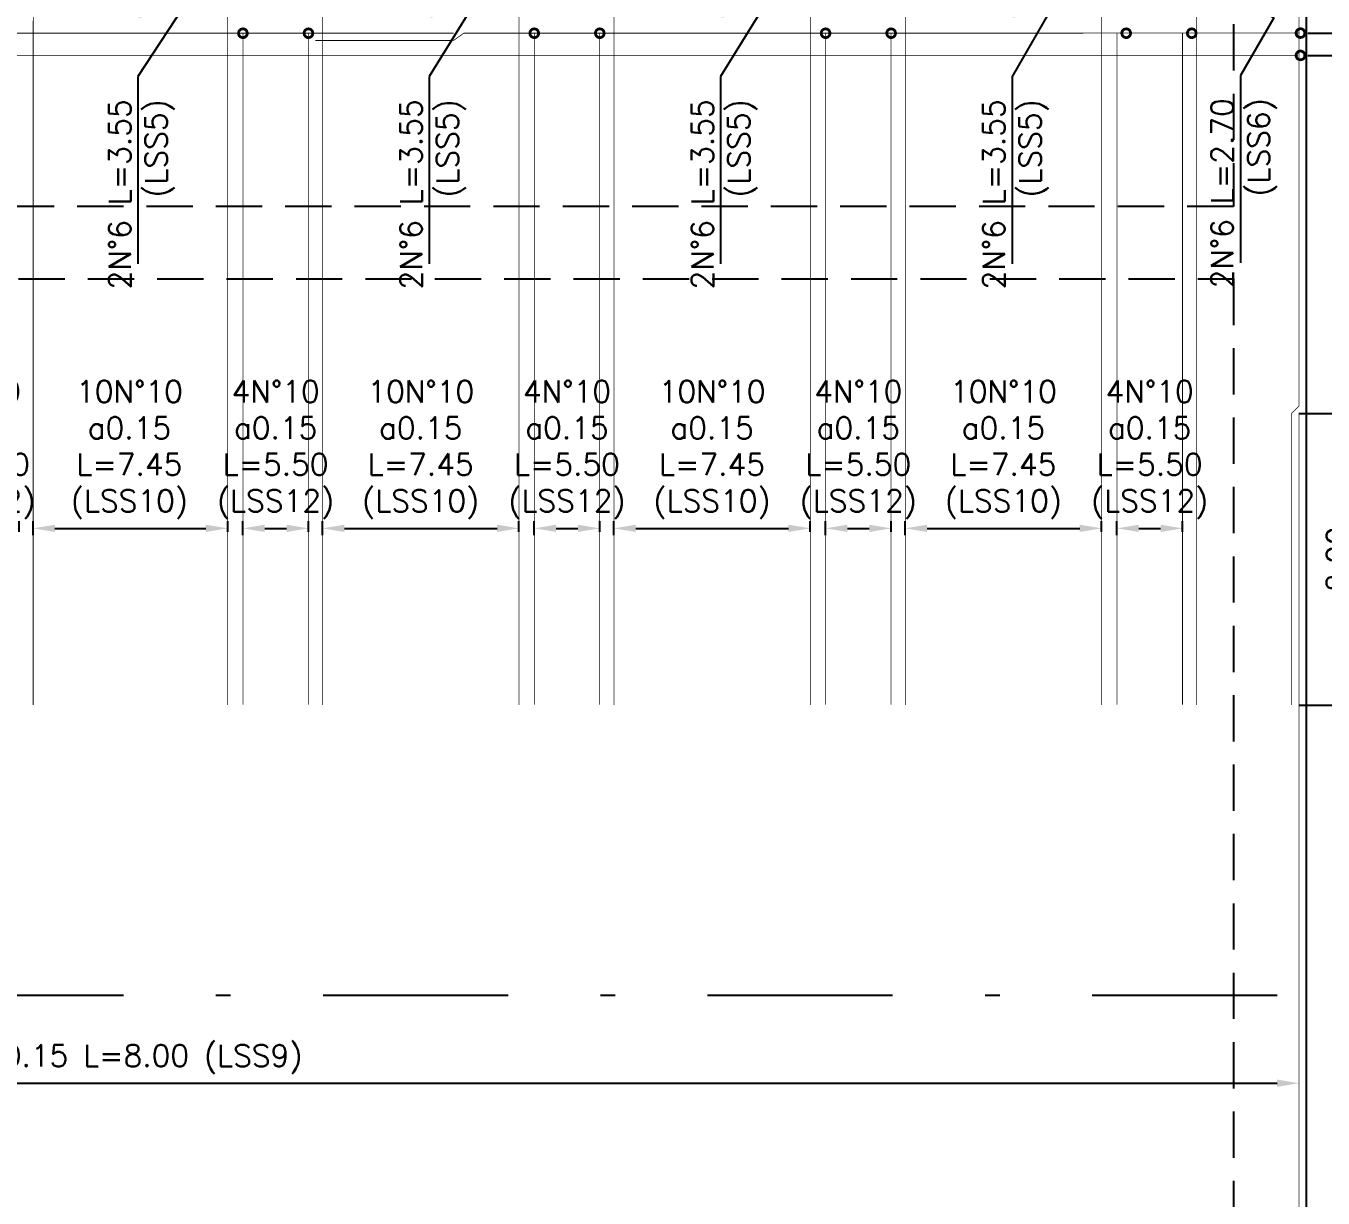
# Model space of a CAD drawing. Header units: metres. Extents: x 1080427 to 1081241, y 976768 to 977288.
# Drawn here: x 1080668.78 to 1080677.69, y 977038.03 to 977046.07 of the extents above; entities that cross this region are included whole.
import ezdxf
from ezdxf import colors
from ezdxf.entities.mleader import LeaderData, LeaderLine
from ezdxf.math import Vec2, Vec3

# ---------------------------------------------------------------- set-up
doc = ezdxf.new("R2010")
doc.units = ezdxf.units.M
doc.header["$LTSCALE"] = 25.4
doc.linetypes.add('DASHDOT', pattern=[1, 0.5, -0.25, 0, -0.25])
doc.linetypes.add('HIDDEN', pattern=[0.375, 0.25, -0.125])
for name, color, linetype in [('CONTRAPESO', 3, 'Continuous'), ('DIMCONTRAPESO', 1, 'Continuous'), ('EJE PUENTE', 41, 'DASHDOT'), ('PROY', 9, 'HIDDEN'), ('REF', 6, 'Continuous')]:
    doc.layers.add(name, color=color, linetype=linetype)
doc.layers.add('COTA', color=1, linetype='Continuous', lineweight=30)
doc.layers.add('COTACIM', color=20, linetype='Continuous', lineweight=5)
doc.styles.add('romans', font='romans.shx')
doc.dimstyles.new('Copy 75', dxfattribs={"dimtxt": 0.15, "dimasz": 0.15, "dimexe": 0.05, "dimexo": 0.05, "dimgap": 0.05, "dimtad": 1, "dimzin": 0, "dimdsep": 46, "dimtxsty": 'romans', "dimcen": 0.002, "dimclrd": 1, "dimclre": 1, "dimclrt": 3, "dimadec": 4, "dimazin": 0, "dimtfac": 1, "dimtofl": 0, "dimtmove": 1, "dimatfit": 3, "dimfxl": 1, "dimtolj": 1, "dimtzin": 0, "dimarcsym": 1})

# ---------------------------------------------------------------- blocks, each defined once
blk = doc.blocks.new('*D635')
at = {"layer": 'Defpoints', "color": 0, "transparency": 16777216}
for p in [(1080677.5337, 977046.0205), (1080677.5432, 977032.8196), (1080678.1944, 977032.8196)]:
    blk.add_point(p, dxfattribs=at)
at = {"layer": 'DIMCONTRAPESO', "color": 1, "lineweight": -2, "transparency": 16777216}
for p, q in [((1080677.5837, 977046.0205), (1080678.2444, 977046.0205)), ((1080678.1944, 977045.8705), (1080678.1944, 977032.9696)), ((1080677.5932, 977032.8196), (1080678.2444, 977032.8196))]:
    blk.add_line(p, q, dxfattribs=at)
at = {"layer": 'DIMCONTRAPESO', "color": 1, "transparency": 16777216}
for points in [[(1080678.1694, 977045.8705), (1080678.2194, 977045.8705), (1080678.1944, 977046.0205)], [(1080678.1694, 977032.9696), (1080678.2194, 977032.9696), (1080678.1944, 977032.8196)]]:
    blk.add_solid(points, dxfattribs=at)
at = {"layer": 'DIMCONTRAPESO', "color": 3, "transparency": 16777216, "insert": (1080678.0301, 977039.4201), "char_height": 0.15, "attachment_point": 5, "rotation": 90, "style": 'romans'}
blk.add_mtext('\\A1;45 N°6 a 0.30 L=7.65 (LSS2)', dxfattribs=at)
blk = doc.blocks.new('*D636')
at = {"layer": 'Defpoints', "color": 0, "transparency": 16777216}
for p in [(1080677.5337, 977045.8675), (1080677.5337, 977032.9799), (1080678.6805, 977032.9799)]:
    blk.add_point(p, dxfattribs=at)
at = {"layer": 'DIMCONTRAPESO', "color": 1, "lineweight": -2, "transparency": 16777216}
for p, q in [((1080677.5837, 977045.8675), (1080678.7305, 977045.8675)), ((1080678.6805, 977045.7175), (1080678.6805, 977033.1299)), ((1080677.5837, 977032.9799), (1080678.7305, 977032.9799))]:
    blk.add_line(p, q, dxfattribs=at)
at = {"layer": 'DIMCONTRAPESO', "color": 1, "transparency": 16777216}
for points in [[(1080678.6555, 977045.7175), (1080678.7055, 977045.7175), (1080678.6805, 977045.8675)], [(1080678.6555, 977033.1299), (1080678.7055, 977033.1299), (1080678.6805, 977032.9799)]]:
    blk.add_solid(points, dxfattribs=at)
at = {"layer": 'DIMCONTRAPESO', "color": 3, "transparency": 16777216, "insert": (1080678.5162, 977039.4237), "char_height": 0.15, "attachment_point": 5, "rotation": 90, "style": 'romans'}
blk.add_mtext('\\A1;44 N°6 a 0.30 L=12.00 (LSS1)', dxfattribs=at)
blk = doc.blocks.new('*D637')
at = {"layer": 'Defpoints', "color": 0, "transparency": 16777216}
for p in [(1080660.6205, 977038.8144), (1080677.5233, 977038.8137), (1080677.5233, 977038.8137)]:
    blk.add_point(p, dxfattribs=at)
at = {"layer": 'DIMCONTRAPESO', "color": 1, "lineweight": -2, "transparency": 16777216}
for p, q in [((1080660.7705, 977038.8137), (1080677.3733, 977038.8137)), ((1080660.6205, 977038.7644), (1080660.6205, 977038.7637))]:
    blk.add_line(p, q, dxfattribs=at)
at = {"layer": 'DIMCONTRAPESO', "color": 1, "transparency": 16777216}
for points in [[(1080660.7705, 977038.8387), (1080660.7705, 977038.7887), (1080660.6205, 977038.8137)], [(1080677.3733, 977038.8387), (1080677.3733, 977038.7887), (1080677.5233, 977038.8137)]]:
    blk.add_solid(points, dxfattribs=at)
at = {"layer": 'DIMCONTRAPESO', "color": 3, "transparency": 16777216, "insert": (1080669.0719, 977038.978), "char_height": 0.15, "attachment_point": 5, "style": 'romans'}
blk.add_mtext('\\A1;114 N°6 a 0.15 L=8.00 (LSS9)', dxfattribs=at)
blk = doc.blocks.new('*D665')
at = {"layer": 'Defpoints', "color": 0, "transparency": 16777216}
for p in [(1080668.737, 977042.6218), (1080668.737, 977042.5475), (1080668.287, 977042.5253)]:
    blk.add_point(p, dxfattribs=at)
at = {"layer": 'DIMCONTRAPESO', "color": 1, "lineweight": -2, "transparency": 16777216}
for p, q in [((1080668.287, 977042.5753), (1080668.287, 977042.6718)), ((1080668.737, 977042.5975), (1080668.737, 977042.6718)), ((1080668.437, 977042.6218), (1080668.587, 977042.6218))]:
    blk.add_line(p, q, dxfattribs=at)
at = {"layer": 'DIMCONTRAPESO', "color": 1, "transparency": 16777216}
for points in [[(1080668.437, 977042.6468), (1080668.437, 977042.5968), (1080668.287, 977042.6218)], [(1080668.587, 977042.6468), (1080668.587, 977042.5968), (1080668.737, 977042.6218)]]:
    blk.add_solid(points, dxfattribs=at)
at = {"layer": 'DIMCONTRAPESO', "color": 3, "transparency": 16777216, "insert": (1080668.4482, 977043.1611), "char_height": 0.15, "attachment_point": 5, "style": 'romans'}
blk.add_mtext('\\A1;4N°10\\Pa0.15\\PL=5.50\\P(LSS12)', dxfattribs=at)
blk = doc.blocks.new('*D666')
at = {"layer": 'Defpoints', "color": 0, "transparency": 16777216}
for p in [(1080670.1691, 977042.6217), (1080670.1691, 977042.5473), (1080668.8337, 977042.5252)]:
    blk.add_point(p, dxfattribs=at)
at = {"layer": 'DIMCONTRAPESO', "color": 1, "lineweight": -2, "transparency": 16777216}
for p, q in [((1080668.8337, 977042.5752), (1080668.8337, 977042.6717)), ((1080670.1691, 977042.5973), (1080670.1691, 977042.6717)), ((1080668.9837, 977042.6217), (1080670.0191, 977042.6217))]:
    blk.add_line(p, q, dxfattribs=at)
at = {"layer": 'DIMCONTRAPESO', "color": 1, "transparency": 16777216}
for points in [[(1080668.9837, 977042.6467), (1080668.9837, 977042.5967), (1080668.8337, 977042.6217)], [(1080670.0191, 977042.6467), (1080670.0191, 977042.5967), (1080670.1691, 977042.6217)]]:
    blk.add_solid(points, dxfattribs=at)
at = {"layer": 'DIMCONTRAPESO', "color": 3, "transparency": 16777216, "insert": (1080669.4949, 977043.161), "char_height": 0.15, "attachment_point": 5, "style": 'romans'}
blk.add_mtext('\\A1;10N°10\\Pa0.15\\PL=7.45\\P(LSS10)', dxfattribs=at)
blk = doc.blocks.new('*D619')
at = {"layer": 'Defpoints', "color": 0, "transparency": 16777216}
for p in [(1080670.7236, 977042.6218), (1080670.7236, 977042.5475), (1080670.2736, 977042.5253)]:
    blk.add_point(p, dxfattribs=at)
at = {"layer": 'DIMCONTRAPESO', "color": 1, "lineweight": -2, "transparency": 16777216}
for p, q in [((1080670.2736, 977042.5753), (1080670.2736, 977042.6718)), ((1080670.7236, 977042.5975), (1080670.7236, 977042.6718)), ((1080670.4236, 977042.6218), (1080670.5736, 977042.6218))]:
    blk.add_line(p, q, dxfattribs=at)
at = {"layer": 'DIMCONTRAPESO', "color": 1, "transparency": 16777216}
for points in [[(1080670.4236, 977042.6468), (1080670.4236, 977042.5968), (1080670.2736, 977042.6218)], [(1080670.5736, 977042.6468), (1080670.5736, 977042.5968), (1080670.7236, 977042.6218)]]:
    blk.add_solid(points, dxfattribs=at)
at = {"layer": 'DIMCONTRAPESO', "color": 3, "transparency": 16777216, "insert": (1080670.4986, 977043.1611), "char_height": 0.15, "attachment_point": 5, "style": 'romans'}
blk.add_mtext('\\A1;4N°10\\Pa0.15\\PL=5.50\\P(LSS12)', dxfattribs=at)
blk = doc.blocks.new('*D620')
at = {"layer": 'Defpoints', "color": 0, "transparency": 16777216}
for p in [(1080672.1689, 977042.6217), (1080672.1689, 977042.5473), (1080670.8205, 977042.5252)]:
    blk.add_point(p, dxfattribs=at)
at = {"layer": 'DIMCONTRAPESO', "color": 1, "lineweight": -2, "transparency": 16777216}
for p, q in [((1080670.8205, 977042.5752), (1080670.8205, 977042.6717)), ((1080672.1689, 977042.5973), (1080672.1689, 977042.6717)), ((1080670.9705, 977042.6217), (1080672.0189, 977042.6217))]:
    blk.add_line(p, q, dxfattribs=at)
at = {"layer": 'DIMCONTRAPESO', "color": 1, "transparency": 16777216}
for points in [[(1080670.9705, 977042.6467), (1080670.9705, 977042.5967), (1080670.8205, 977042.6217)], [(1080672.0189, 977042.6467), (1080672.0189, 977042.5967), (1080672.1689, 977042.6217)]]:
    blk.add_solid(points, dxfattribs=at)
at = {"layer": 'DIMCONTRAPESO', "color": 3, "transparency": 16777216, "insert": (1080671.4947, 977043.161), "char_height": 0.15, "attachment_point": 5, "style": 'romans'}
blk.add_mtext('\\A1;10N°10\\Pa0.15\\PL=7.45\\P(LSS10)', dxfattribs=at)
blk = doc.blocks.new('*D622')
at = {"layer": 'Defpoints', "color": 0, "transparency": 16777216}
for p in [(1080672.7236, 977042.6218), (1080672.7236, 977042.5475), (1080672.2736, 977042.5253)]:
    blk.add_point(p, dxfattribs=at)
at = {"layer": 'DIMCONTRAPESO', "color": 1, "lineweight": -2, "transparency": 16777216}
for p, q in [((1080672.2736, 977042.5753), (1080672.2736, 977042.6718)), ((1080672.7236, 977042.5975), (1080672.7236, 977042.6718)), ((1080672.4236, 977042.6218), (1080672.5736, 977042.6218))]:
    blk.add_line(p, q, dxfattribs=at)
at = {"layer": 'DIMCONTRAPESO', "color": 1, "transparency": 16777216}
for points in [[(1080672.4236, 977042.6468), (1080672.4236, 977042.5968), (1080672.2736, 977042.6218)], [(1080672.5736, 977042.6468), (1080672.5736, 977042.5968), (1080672.7236, 977042.6218)]]:
    blk.add_solid(points, dxfattribs=at)
at = {"layer": 'DIMCONTRAPESO', "color": 3, "transparency": 16777216, "insert": (1080672.4986, 977043.1611), "char_height": 0.15, "attachment_point": 5, "style": 'romans'}
blk.add_mtext('\\A1;4N°10\\Pa0.15\\PL=5.50\\P(LSS12)', dxfattribs=at)
blk = doc.blocks.new('*D623')
at = {"layer": 'Defpoints', "color": 0, "transparency": 16777216}
for p in [(1080674.1689, 977042.6217), (1080674.1689, 977042.5473), (1080672.8205, 977042.5252)]:
    blk.add_point(p, dxfattribs=at)
at = {"layer": 'DIMCONTRAPESO', "color": 1, "lineweight": -2, "transparency": 16777216}
for p, q in [((1080672.8205, 977042.5752), (1080672.8205, 977042.6717)), ((1080674.1689, 977042.5973), (1080674.1689, 977042.6717)), ((1080672.9705, 977042.6217), (1080674.0189, 977042.6217))]:
    blk.add_line(p, q, dxfattribs=at)
at = {"layer": 'DIMCONTRAPESO', "color": 1, "transparency": 16777216}
for points in [[(1080672.9705, 977042.6467), (1080672.9705, 977042.5967), (1080672.8205, 977042.6217)], [(1080674.0189, 977042.6467), (1080674.0189, 977042.5967), (1080674.1689, 977042.6217)]]:
    blk.add_solid(points, dxfattribs=at)
at = {"layer": 'DIMCONTRAPESO', "color": 3, "transparency": 16777216, "insert": (1080673.4947, 977043.161), "char_height": 0.15, "attachment_point": 5, "style": 'romans'}
blk.add_mtext('\\A1;10N°10\\Pa0.15\\PL=7.45\\P(LSS10)', dxfattribs=at)
blk = doc.blocks.new('*D625')
at = {"layer": 'Defpoints', "color": 0, "transparency": 16777216}
for p in [(1080674.7236, 977042.6218), (1080674.7236, 977042.5475), (1080674.2736, 977042.5253)]:
    blk.add_point(p, dxfattribs=at)
at = {"layer": 'DIMCONTRAPESO', "color": 1, "lineweight": -2, "transparency": 16777216}
for p, q in [((1080674.2736, 977042.5753), (1080674.2736, 977042.6718)), ((1080674.7236, 977042.5975), (1080674.7236, 977042.6718)), ((1080674.4236, 977042.6218), (1080674.5736, 977042.6218))]:
    blk.add_line(p, q, dxfattribs=at)
at = {"layer": 'DIMCONTRAPESO', "color": 1, "transparency": 16777216}
for points in [[(1080674.4236, 977042.6468), (1080674.4236, 977042.5968), (1080674.2736, 977042.6218)], [(1080674.5736, 977042.6468), (1080674.5736, 977042.5968), (1080674.7236, 977042.6218)]]:
    blk.add_solid(points, dxfattribs=at)
at = {"layer": 'DIMCONTRAPESO', "color": 3, "transparency": 16777216, "insert": (1080674.4986, 977043.1611), "char_height": 0.15, "attachment_point": 5, "style": 'romans'}
blk.add_mtext('\\A1;4N°10\\Pa0.15\\PL=5.50\\P(LSS12)', dxfattribs=at)
blk = doc.blocks.new('*D626')
at = {"layer": 'Defpoints', "color": 0, "transparency": 16777216}
for p in [(1080676.1689, 977042.6217), (1080676.1689, 977042.5473), (1080674.8205, 977042.5252)]:
    blk.add_point(p, dxfattribs=at)
at = {"layer": 'DIMCONTRAPESO', "color": 1, "lineweight": -2, "transparency": 16777216}
for p, q in [((1080674.8205, 977042.5752), (1080674.8205, 977042.6717)), ((1080676.1689, 977042.5973), (1080676.1689, 977042.6717)), ((1080674.9705, 977042.6217), (1080676.0189, 977042.6217))]:
    blk.add_line(p, q, dxfattribs=at)
at = {"layer": 'DIMCONTRAPESO', "color": 1, "transparency": 16777216}
for points in [[(1080674.9705, 977042.6467), (1080674.9705, 977042.5967), (1080674.8205, 977042.6217)], [(1080676.0189, 977042.6467), (1080676.0189, 977042.5967), (1080676.1689, 977042.6217)]]:
    blk.add_solid(points, dxfattribs=at)
at = {"layer": 'DIMCONTRAPESO', "color": 3, "transparency": 16777216, "insert": (1080675.4947, 977043.161), "char_height": 0.15, "attachment_point": 5, "style": 'romans'}
blk.add_mtext('\\A1;10N°10\\Pa0.15\\PL=7.45\\P(LSS10)', dxfattribs=at)
blk = doc.blocks.new('*D628')
at = {"layer": 'Defpoints', "color": 0, "transparency": 16777216}
for p in [(1080676.7236, 977042.6218), (1080676.7236, 977042.5475), (1080676.2736, 977042.5253)]:
    blk.add_point(p, dxfattribs=at)
at = {"layer": 'DIMCONTRAPESO', "color": 1, "lineweight": -2, "transparency": 16777216}
for p, q in [((1080676.2736, 977042.5753), (1080676.2736, 977042.6718)), ((1080676.7236, 977042.5975), (1080676.7236, 977042.6718)), ((1080676.4236, 977042.6218), (1080676.5736, 977042.6218))]:
    blk.add_line(p, q, dxfattribs=at)
at = {"layer": 'DIMCONTRAPESO', "color": 1, "transparency": 16777216}
for points in [[(1080676.4236, 977042.6468), (1080676.4236, 977042.5968), (1080676.2736, 977042.6218)], [(1080676.5736, 977042.6468), (1080676.5736, 977042.5968), (1080676.7236, 977042.6218)]]:
    blk.add_solid(points, dxfattribs=at)
at = {"layer": 'DIMCONTRAPESO', "color": 3, "transparency": 16777216, "insert": (1080676.4986, 977043.1611), "char_height": 0.15, "attachment_point": 5, "style": 'romans'}
blk.add_mtext('\\A1;4N°10\\Pa0.15\\PL=5.50\\P(LSS12)', dxfattribs=at)
blk = doc.blocks.new('*D667')
at = {"layer": 'COTA', "color": 1, "lineweight": -2, "transparency": 16777216}
for p, q in [((1080677.5234, 977043.4103), (1080677.9627, 977043.4103)), ((1080677.9127, 977041.5593), (1080677.9127, 977043.2603)), ((1080677.5234, 977041.4093), (1080677.9627, 977041.4093))]:
    blk.add_line(p, q, dxfattribs=at)
at = {"layer": 'COTA', "color": 1, "transparency": 16777216}
for points in [[(1080677.8877, 977043.2603), (1080677.9377, 977043.2603), (1080677.9127, 977043.4103)], [(1080677.8877, 977041.5593), (1080677.9377, 977041.5593), (1080677.9127, 977041.4093)]]:
    blk.add_solid(points, dxfattribs=at)
at = {"layer": 'Defpoints', "color": 0, "transparency": 16777216}
for p in [(1080677.4734, 977043.4103), (1080677.9127, 977043.4103), (1080677.4734, 977041.4093)]:
    blk.add_point(p, dxfattribs=at)
at = {"layer": 'COTA', "color": 3, "transparency": 16777216, "insert": (1080677.7877, 977042.4098), "char_height": 0.15, "attachment_point": 5, "rotation": 90, "style": 'romans'}
blk.add_mtext('\\A1;2.00', dxfattribs=at)

msp = doc.modelspace()

# ---------------------------------------------------------------- linework, layer by layer
at = {"layer": 'CONTRAPESO'}
msp.add_lwpolyline([(1080660.570532, 977048.00955), (1080677.573263, 977048.00955), (1080677.573263, 977030.827608), (1080660.570532, 977030.828608)], close=True, dxfattribs=at)
at = {"layer": 'EJE PUENTE', "ltscale": 0.1}
msp.add_lwpolyline([(1080657.623936, 977039.41891), (1080787.827968, 977039.41891)], dxfattribs=at)
at = {"layer": 'PROY', "color": 252, "ltscale": 0.05}
msp.add_lwpolyline([(1080677.073263, 977044.829603), (1080677.073263, 977044.829603), (1080661.113263, 977044.829603), (1080661.113263, 977047.509603), (1080677.073263, 977047.509603), (1080677.073263, 977044.829603)], dxfattribs=at)
msp.add_lwpolyline([(1080661.113263, 977034.508608), (1080661.113263, 977044.334456), (1080677.073263, 977044.334456), (1080677.073263, 977034.508608)], close=True, dxfattribs=at)
at = {"layer": 'REF', "ltscale": 0.1, "const_width": 0.005}
for points in [[(1080668.833694, 977041.409338), (1080668.833694, 977043.410335), (1080668.833783, 977043.460226), (1080668.834316, 977047.959494)], [(1080670.168936, 977041.409172), (1080670.168936, 977043.410169), (1080670.169025, 977043.460059), (1080670.169559, 977047.959328)], [(1080670.820377, 977041.409338), (1080670.820377, 977043.410335), (1080670.820466, 977043.460226), (1080670.820999, 977047.959494)], [(1080672.16874, 977041.409172), (1080672.16874, 977043.410169), (1080672.168829, 977043.460059), (1080672.169362, 977047.959328)], [(1080672.820377, 977041.409338), (1080672.820377, 977043.410335), (1080672.820466, 977043.460226), (1080672.820999, 977047.959494)], [(1080674.16874, 977041.409172), (1080674.16874, 977043.410169), (1080674.168829, 977043.460059), (1080674.169362, 977047.959328)], [(1080674.820377, 977041.409338), (1080674.820377, 977043.410335), (1080674.820466, 977043.460226), (1080674.820999, 977047.959494)], [(1080676.16874, 977041.409172), (1080676.16874, 977043.410169), (1080676.168829, 977043.460059), (1080676.169362, 977047.959328)], [(1080676.820377, 977041.409338), (1080676.820377, 977043.410335), (1080676.820466, 977043.460226), (1080676.820999, 977047.959494)], [(1080677.47317, 977041.409671), (1080677.47317, 977043.410668), (1080677.523263, 977043.460564), (1080677.52273, 977047.959833)], [(1080677.473357, 977041.409333), (1080677.473357, 977043.41033), (1080677.523263, 977043.460225), (1080677.523797, 977047.959494)], [(1080671.720532, 977046.01996), (1080660.614272, 977046.019962)], [(1080670.273638, 977046.01973), (1080670.273638, 977041.412632)], [(1080670.723638, 977046.01973), (1080670.723638, 977041.412632)], [(1080670.770532, 977045.969806), (1080671.719339, 977045.970051), (1080671.790231, 977046.019957), (1080677.527454, 977046.020525)], [(1080672.273638, 977046.01973), (1080672.273638, 977041.412632)], [(1080672.723638, 977046.01973), (1080672.723638, 977041.412632)], [(1080674.273638, 977046.01973), (1080674.273638, 977041.412632)], [(1080674.723638, 977046.01973), (1080674.723638, 977041.412632)], [(1080676.273638, 977046.01973), (1080676.273638, 977041.412632)], [(1080676.723638, 977046.01973), (1080676.723638, 977041.412632)], [(1080666.417001, 977045.867461), (1080677.517003, 977045.867459)], [(1080677.523263, 977043.407762), (1080677.523263, 977035.460668)]]:
    msp.add_lwpolyline(points, dxfattribs=at)
at = {"layer": 'REF', "ltscale": 0.1, "const_width": 0.06}
for points in [[(1080670.264113, 977046.01973, 1), (1080670.283163, 977046.01973, 1)], [(1080670.714113, 977046.01973, 1), (1080670.733163, 977046.01973, 1)], [(1080672.264113, 977046.01973, 1), (1080672.283163, 977046.01973, 1)], [(1080672.714113, 977046.01973, 1), (1080672.733163, 977046.01973, 1)], [(1080674.264113, 977046.01973, 1), (1080674.283163, 977046.01973, 1)], [(1080674.714113, 977046.01973, 1), (1080674.733163, 977046.01973, 1)], [(1080676.32782, 977046.01973, 1), (1080676.34687, 977046.01973, 1)], [(1080676.77782, 977046.01973, 1), (1080676.79687, 977046.01973, 1)], [(1080677.524193, 977046.020525, 1), (1080677.543243, 977046.020525, 1)], [(1080677.524191, 977045.867459, 1), (1080677.543241, 977045.867459, 1)]]:
    msp.add_lwpolyline(points, format="xyb", close=True, dxfattribs=at)

# ---------------------------------------------------------------- dimensions: what is measured, and where the dimension line sits
at = {"layer": 'COTA', "color": 2}
dim = msp.add_linear_dim(base=(1080677.912671, 977043.41033), p1=(1080677.473357, 977041.409333), p2=(1080677.473357, 977043.41033), angle=270, dimstyle='Copy 75', dxfattribs=at)
dim.commit()
dim.dimension.update_dxf_attribs({"geometry": '*D667', "text_midpoint": (1080677.787671, 977042.409831)})
at = {"layer": 'DIMCONTRAPESO', "color": 2}
for base, p1, p2, text, picture, middle in [((1080678.194409, 977032.819601), (1080677.533718, 977046.020525), (1080677.543243, 977032.819601), '45 N°6 a 0.30 L=7.65 (LSS2)', '*D635', (1080678.030123, 977039.420063)), ((1080678.680536, 977032.979885), (1080677.533716, 977045.867459), (1080677.533716, 977032.979885), '44 N°6 a 0.30 L=12.00 (LSS1)', '*D636', (1080678.51625, 977039.423672))]:
    dim = msp.add_linear_dim(base=base, p1=p1, p2=p2, angle=90, text=text, dimstyle='Copy 75', dxfattribs=at)
    dim.commit()
    dim.dimension.update_dxf_attribs({"geometry": picture, "text_midpoint": middle})
for base, p1, p2, text, picture, middle in [((1080668.736955, 977042.621798), (1080668.286955, 977042.525263), (1080668.736955, 977042.547499), '4N°10\\Pa0.15\\PL=5.50\\P(LSS12)', '*D665', (1080668.448247, 977042.621798)), ((1080670.169051, 977042.621739), (1080668.833694, 977042.525204), (1080670.169051, 977042.547343), '10N°10\\Pa0.15\\PL=7.45\\P(LSS10)', '*D666', (1080669.494874, 977042.621739)), ((1080670.723638, 977042.621798), (1080670.273638, 977042.525263), (1080670.723638, 977042.547499), '4N°10\\Pa0.15\\PL=5.50\\P(LSS12)', '*D619', (1080670.498638, 977042.621798)), ((1080672.168854, 977042.621739), (1080670.8205, 977042.525204), (1080672.168854, 977042.547343), '10N°10\\Pa0.15\\PL=7.45\\P(LSS10)', '*D620', (1080671.494677, 977042.621739)), ((1080672.723638, 977042.621798), (1080672.273638, 977042.525263), (1080672.723638, 977042.547499), '4N°10\\Pa0.15\\PL=5.50\\P(LSS12)', '*D622', (1080672.498638, 977042.621798)), ((1080674.168854, 977042.621739), (1080672.8205, 977042.525204), (1080674.168854, 977042.547343), '10N°10\\Pa0.15\\PL=7.45\\P(LSS10)', '*D623', (1080673.494677, 977042.621739)), ((1080674.723638, 977042.621798), (1080674.273638, 977042.525263), (1080674.723638, 977042.547499), '4N°10\\Pa0.15\\PL=5.50\\P(LSS12)', '*D625', (1080674.498638, 977042.621798)), ((1080676.168854, 977042.621739), (1080674.8205, 977042.525204), (1080676.168854, 977042.547343), '10N°10\\Pa0.15\\PL=7.45\\P(LSS10)', '*D626', (1080675.494677, 977042.621739)), ((1080676.723638, 977042.621798), (1080676.273638, 977042.525263), (1080676.723638, 977042.547499), '4N°10\\Pa0.15\\PL=5.50\\P(LSS12)', '*D628', (1080676.498638, 977042.621798))]:
    dim = msp.add_linear_dim(base=base, p1=p1, p2=p2, text=text, dimstyle='Copy 75', dxfattribs=at)
    dim.commit()
    dim.dimension.update_dxf_attribs({"geometry": picture, "text_midpoint": middle, "dimtype": 160})
dim = msp.add_linear_dim(base=(1080677.523263, 977038.813749), p1=(1080660.620532, 977038.814437), p2=(1080677.523263, 977038.813749), text='114 N°6 a 0.15 L=8.00 (LSS9)', dimstyle='Copy 75', dxfattribs=at)
dim.commit()
dim.dimension.update_dxf_attribs({"geometry": '*D637', "text_midpoint": (1080669.071898, 977038.978035)})

# ---------------------------------------------------------------- leaders
at = {"layer": 'COTACIM'}
ml = msp.add_multileader_mtext('Standard', dxfattribs=at)
ml.set_content('2N°6 L=7.65\\P(LSS2)', color=3, style='romans')
ml.set_leader_properties(color=256)
ml.build(insert=Vec2(0, 0))
ml.multileader.update_dxf_attribs({"text_left_attachment_type": 6, "text_right_attachment_type": 6, "dogleg_length": 0.15602, "arrow_head_size": 0.15})
ctx = ml.context
ctx.base_point, ctx.char_height, ctx.arrow_head_size, ctx.landing_gap_size, ctx.plane_origin, ctx.plane_x_axis, ctx.plane_y_axis = Vec3(1080673.712112, 977048.435044), 0.15, 0.15, 0, Vec3(1080674.743051, 977050.48648), Vec3(0, 1), Vec3(-1, 0)
ctx.left_attachment, ctx.right_attachment, ctx.text_align_type = 6, 6, 2
notes = []
notes.append((ctx, [(1, (1, 1, 0), (1080673.712112, 977048.279025), (0, 1), 0.15602, [(1, [(1080673.513136, 977047.807829), (1080673.953116, 977046.607677)], 0, [])])]))
ctx.mtext.insert, ctx.mtext.text_direction, ctx.mtext.rotation, ctx.mtext.width, ctx.mtext.alignment, ctx.mtext.flow_direction = Vec3(1080673.512112, 977049.856473), Vec3(0, 1), 1.57079633, 4.21276413, 3, 5
ml = msp.add_multileader_mtext('Standard', dxfattribs=at)
ml.set_content('2N°6 L=3.55\\P(LSS5)', color=3, style='romans')
ml.set_leader_properties(color=256)
ml.build(insert=Vec2(0, 0))
ml.multileader.update_dxf_attribs({"text_left_attachment_type": 6, "text_right_attachment_type": 6, "dogleg_length": 0.15602, "arrow_head_size": 0.15})
ctx = ml.context
ctx.base_point, ctx.char_height, ctx.arrow_head_size, ctx.landing_gap_size, ctx.plane_origin, ctx.plane_x_axis, ctx.plane_y_axis = Vec3(1080675.553397, 977044.144941), 0.15, 0.15, 0, Vec3(1080676.685937, 977045.661749), Vec3(0, 1), Vec3(-1, 0)
ctx.left_attachment, ctx.right_attachment, ctx.text_align_type = 6, 6, 2
notes.append((ctx, [(0, (1, 1, 0), (1080675.553397, 977045.72239), (0, -1), 0.15602, [(1, [(1080675.553398, 977046.122719), (1080675.8748, 977046.279076)], 0, [])])]))
ctx.mtext.insert, ctx.mtext.text_direction, ctx.mtext.rotation, ctx.mtext.alignment, ctx.mtext.flow_direction = Vec3(1080675.353397, 977045.56637), Vec3(0, 1), 1.57079633, 3, 5
ml = msp.add_multileader_mtext('Standard', dxfattribs=at)
ml.set_content('2N°6 L=3.55\\P(LSS5)', color=3, style='romans')
ml.set_leader_properties(color=256)
ml.build(insert=Vec2(0, 0))
ml.multileader.update_dxf_attribs({"text_left_attachment_type": 6, "text_right_attachment_type": 6, "dogleg_length": 0.15602, "arrow_head_size": 0.15})
ctx = ml.context
ctx.base_point, ctx.char_height, ctx.arrow_head_size, ctx.landing_gap_size, ctx.plane_origin, ctx.plane_x_axis, ctx.plane_y_axis = Vec3(1080669.553494, 977044.144941), 0.15, 0.15, 0, Vec3(1080670.686033, 977045.661749), Vec3(0, 1), Vec3(-1, 0)
ctx.left_attachment, ctx.right_attachment, ctx.text_align_type = 6, 6, 2
notes.append((ctx, [(0, (1, 1, 0), (1080669.553494, 977045.72239), (0, -1), 0.15602, [(1, [(1080669.553495, 977046.122723), (1080669.912387, 977046.272732)], 0, [])])]))
ctx.mtext.insert, ctx.mtext.text_direction, ctx.mtext.rotation, ctx.mtext.alignment, ctx.mtext.flow_direction = Vec3(1080669.353494, 977045.56637), Vec3(0, 1), 1.57079633, 3, 5
ml = msp.add_multileader_mtext('Standard', dxfattribs=at)
ml.set_content('2N°6 L=3.55\\P(LSS5)', color=3, style='romans')
ml.set_leader_properties(color=256)
ml.build(insert=Vec2(0, 0))
ml.multileader.update_dxf_attribs({"text_left_attachment_type": 6, "text_right_attachment_type": 6, "dogleg_length": 0.15602, "arrow_head_size": 0.15})
ctx = ml.context
ctx.base_point, ctx.char_height, ctx.arrow_head_size, ctx.landing_gap_size, ctx.plane_origin, ctx.plane_x_axis, ctx.plane_y_axis = Vec3(1080671.553396, 977044.144941), 0.15, 0.15, 0, Vec3(1080672.685935, 977045.661749), Vec3(0, 1), Vec3(-1, 0)
ctx.left_attachment, ctx.right_attachment, ctx.text_align_type = 6, 6, 2
notes.append((ctx, [(0, (1, 1, 0), (1080671.553396, 977045.72239), (0, -1), 0.15602, [(1, [(1080671.553397, 977046.122731), (1080671.889897, 977046.272731)], 0, [])])]))
ctx.mtext.insert, ctx.mtext.text_direction, ctx.mtext.rotation, ctx.mtext.alignment, ctx.mtext.flow_direction = Vec3(1080671.353396, 977045.56637), Vec3(0, 1), 1.57079633, 3, 5
ml = msp.add_multileader_mtext('Standard', dxfattribs=at)
ml.set_content('2N°6 L=3.55\\P(LSS5)', color=3, style='romans')
ml.set_leader_properties(color=256)
ml.build(insert=Vec2(0, 0))
ml.multileader.update_dxf_attribs({"text_left_attachment_type": 6, "text_right_attachment_type": 6, "dogleg_length": 0.15602, "arrow_head_size": 0.15})
ctx = ml.context
ctx.base_point, ctx.char_height, ctx.arrow_head_size, ctx.landing_gap_size, ctx.plane_origin, ctx.plane_x_axis, ctx.plane_y_axis = Vec3(1080673.553396, 977044.144941), 0.15, 0.15, 0, Vec3(1080674.685935, 977045.661749), Vec3(0, 1), Vec3(-1, 0)
ctx.left_attachment, ctx.right_attachment, ctx.text_align_type = 6, 6, 2
notes.append((ctx, [(0, (1, 1, 0), (1080673.553396, 977045.72239), (0, -1), 0.15602, [(1, [(1080673.553397, 977046.122731), (1080673.889897, 977046.272731)], 0, [])])]))
ctx.mtext.insert, ctx.mtext.text_direction, ctx.mtext.rotation, ctx.mtext.alignment, ctx.mtext.flow_direction = Vec3(1080673.353396, 977045.56637), Vec3(0, 1), 1.57079633, 3, 5
ml = msp.add_multileader_mtext('Standard', dxfattribs=at)
ml.set_content('2N°6 L=2.70\\P(LSS6)', color=3, style='romans')
ml.set_leader_properties(color=256)
ml.build(insert=Vec2(0, 0))
ml.multileader.update_dxf_attribs({"text_left_attachment_type": 6, "text_right_attachment_type": 6, "dogleg_length": 0.15602, "arrow_head_size": 0.15})
ctx = ml.context
ctx.base_point, ctx.char_height, ctx.arrow_head_size, ctx.landing_gap_size, ctx.plane_origin, ctx.plane_x_axis, ctx.plane_y_axis = Vec3(1080677.121231, 977044.15211), 0.15, 0.15, 0, Vec3(1080678.25377, 977045.661749), Vec3(0, 1), Vec3(-1, 0)
ctx.left_attachment, ctx.right_attachment, ctx.text_align_type = 6, 6, 2
notes.append((ctx, [(0, (1, 1, 0), (1080677.121231, 977045.729559), (0, -1), 0.15602, [(1, [(1080677.121232, 977046.27273), (1080677.350263, 977046.126253)], 0, [])])]))
ctx.mtext.insert, ctx.mtext.text_direction, ctx.mtext.rotation, ctx.mtext.alignment, ctx.mtext.flow_direction = Vec3(1080676.921231, 977045.573539), Vec3(0, 1), 1.57079633, 3, 5
for ctx, leaders in notes:
    for number, flags, end, landing, length, lines in leaders:
        leader = LeaderData()
        leader.index, (leader.has_last_leader_line, leader.has_dogleg_vector, leader.attachment_direction) = number, flags
        leader.last_leader_point, leader.dogleg_vector, leader.dogleg_length = Vec3(end), Vec3(landing), length
        for number, points, colour, breaks in lines:
            line = LeaderLine()
            line.index, line.vertices, line.color, line.breaks = number, Vec3.list(points), colors.encode_raw_color(colour), breaks
            leader.lines.append(line)
        ctx.leaders.append(leader)

doc.saveas('drawing.dxf')
